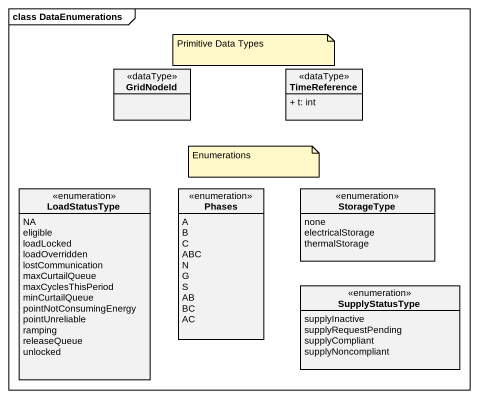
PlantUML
@startuml
mainframe class DataEnumerations
hide circle
hide empty members
skinparam classAttributeIconSize 0
class GridNodeId <<dataType>>
class TimeReference <<dataType>> {
  + t: int
}
enum LoadStatusType {
  NA
  eligible
  loadLocked
  loadOverridden
  lostCommunication
  maxCurtailQueue
  maxCyclesThisPeriod
  minCurtailQueue
  pointNotConsumingEnergy
  pointUnreliable
  ramping
  releaseQueue
  unlocked
}
enum Phases {
  A
  B
  C
  ABC
  N
  G
  S
  AB
  BC
  AC
}
enum StorageType {
  none
  electricalStorage
  thermalStorage
}
enum SupplyStatusType {
  supplyInactive
  supplyRequestPending
  supplyCompliant
  supplyNoncompliant
}
note as N1
  Primitive Data Types
end note
note as N2
  Enumerations
end note
@enduml
